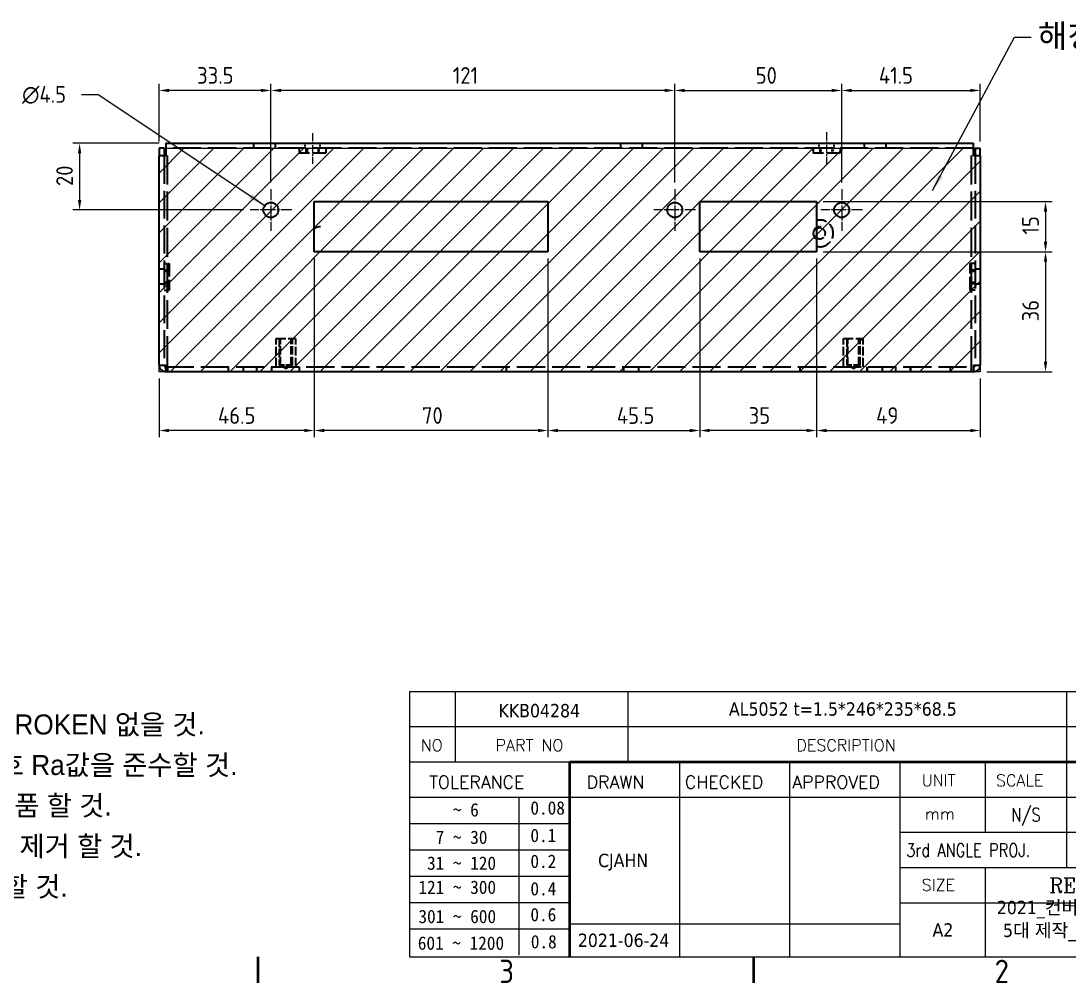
# Model space of a CAD drawing. Header units: millimetres. Extents: x 0 to 1188, y 0 to 840.
# Drawn here: x 671.5 to 985.5, y 12.1 to 300.5 of the extents above; entities that cross this region are included whole.
import ezdxf
from ezdxf.enums import TextEntityAlignment as Align

# ---------------------------------------------------------------- set-up
doc = ezdxf.new("R2010")
doc.units = ezdxf.units.MM
doc.header["$LTSCALE"] = 2
doc.linetypes.add('CHAIN', pattern=[0.35429999999999995, 0.2362, -0.0295, 0.0591, -0.0295])
doc.linetypes.add('DASHED', pattern=[0.2067, 0.1654, -0.0413])
doc.layers.get('0').update_dxf_attribs({"color": 3, "lineweight": 25})
for name, color, linetype, lineweight in [('가려진 것(ISO)', 2, 'DASHED', 35), ('가시적인 것(ISO)', 3, 'Continuous', 40), ('가시적인 좁은 것(ISO)', 3, 'Continuous', 35), ('경계(ISO)', 7, 'Continuous', 50), ('기호(ISO)', 5, 'Continuous', 25), ('스케치 형상(ISO)', 3, 'Continuous', 25), ('제목(ISO)', 5, 'Continuous', 50), ('중심 표식(ISO)', 1, 'Continuous', 25), ('중심선(ISO)', 1, 'Continuous', 25), ('치수(ISO)', 2, 'Continuous', 25), ('해치(ISO)', 7, 'Continuous', 18)]:
    doc.layers.add(name, color=color, linetype=linetype, lineweight=lineweight)
doc.styles.add('HAN_291', font='')
doc.styles.add('ISO Proportional', font='arial.ttf')
doc.styles.add('RC_284', font='ROMANC.shx')
doc.styles.add('RC_287', font='ROMANC.shx')
doc.styles.add('RC_292', font='ROMANC.shx')
doc.styles.add('문자 텍스트_PSTEK_POSCO', font='isocp.shx')
doc.styles.add('치수 텍스트_PSTEK_POSCO', font='isocp.shx')
doc.styles.add('텍스트 스타일198', font='tahoma.ttf')
doc.styles.add('텍스트 스타일333', font='ROMANC.shx', dxfattribs={"width": 0.800000011920929})
doc.styles.get('HAN_291').set_extended_font_data('GulimChe')
doc.dimstyles.new('치수_PSTEK_POSCO', dxfattribs={"dimscale": 2, "dimtxt": 2.5, "dimasz": 1.5, "dimexe": 1, "dimexo": 1, "dimgap": 1, "dimtad": 1, "dimrnd": 1e-08, "dimdsep": 46, "dimtxsty": '치수 텍스트_PSTEK_POSCO', "dimcen": 0.09, "dimdle": 10, "dimclrd": 7, "dimclre": 7, "dimclrt": 2, "dimadec": 1, "dimazin": 2, "dimtfac": 1, "dimtmove": 0, "dimatfit": 3, "dimfxl": 0, "dimtolj": 1, "dimlwd": -1, "dimlwe": -1, "dimarcsym": 0})
doc.dimstyles.new('치수_PSTEK_POSCO$7', dxfattribs={"dimscale": 2, "dimtxt": 2.5, "dimasz": 2.5, "dimexe": 1, "dimexo": 1, "dimgap": 1, "dimtad": 1, "dimrnd": 1e-08, "dimdsep": 46, "dimtxsty": '치수 텍스트_PSTEK_POSCO', "dimcen": 0.09, "dimdle": 10, "dimclrd": 7, "dimclre": 7, "dimclrt": 2, "dimadec": 1, "dimazin": 2, "dimtfac": 1, "dimtmove": 0, "dimatfit": 3, "dimfxl": 0, "dimtolj": 1, "dimlwd": -1, "dimlwe": -1, "dimarcsym": 0})

# ---------------------------------------------------------------- blocks, each defined once
blk = doc.blocks.new('경계 Default Border')
at = {"layer": '경계(ISO)'}
for p, q in [((371.25, 10), (371.25, 6.100000143051147)), ((445.4999923706055, 10), (445.4999923706055, 6.100000143051147))]:
    blk.add_line(p, q, dxfattribs=at)
at = {"layer": '경계(ISO)', "color": 2, "char_height": 3.499999940395355, "attachment_point": 7, "style": '문자 텍스트_PSTEK_POSCO'}
for s, insert in [('3', (407.4049628911206, 6.066626997571438)), ('2', (481.6073627700749, 6.066626997571438))]:
    blk.add_mtext(s, dxfattribs=dict(at, insert=insert))
blk = doc.blocks.new('제목 블록 PSTEK')
at = {"color": 180}
for p, q in [((182.475792979055, 11.79100474011392), (182.4757929790549, 51.56524660363496)), ((182.4757929790549, 51.56524660363496), (372.4757929537551, 51.56524660363496)), ((189.2651435055721, 51.56524660363496), (189.2651435055722, 41.00524660363494)), ((215.2152739891528, 41.00524660363494), (215.2152739891528, 51.56524660363496)), ((280.8758854511282, 51.56524660363496), (280.8758854511282, 41.00524660363494)), ((182.475792979055, 46.2852466036349), (372.4757929537551, 46.28524660363492)), ((182.475792979055, 41.00524660363493), (206.451475290024, 41.00524660363493)), ((222.9401812389276, 11.79100474011392), (222.9401812389276, 41.00524660363494)), ((239.4288871878316, 11.79100474011392), (239.4288871878316, 41.00524660363494)), ((255.9175931367356, 11.79100474011392), (255.9175931367356, 41.00524660363494)), ((268.6918866058747, 41.00524660363494), (268.6918866058747, 30.44524660363498)), ((280.8758854511282, 41.00524660363494), (280.8758854511282, 25.16524660363502)), ((182.475792979055, 35.72524660363497), (206.451475290024, 35.72524660363497)), ((198.8621818849491, 12.02524660363491), (198.8621818849491, 35.72524660363497)), ((206.451475290024, 35.72524660363497), (372.4757929537551, 35.72524660363497)), ((182.475792979055, 31.77524660363492), (206.451475290024, 31.77524660363492)), ((255.917593136736, 30.44524660363498), (372.4757929537552, 30.44524660363501)), ((182.475792979055, 27.82524660363487), (206.451475290024, 27.82524660363487)), ((255.9175931367359, 25.16524660363502), (372.4757929537552, 25.165246603635)), ((268.6918866058744, 25.16524660363502), (268.6918866058744, 11.79100474011392)), ((182.475792979055, 23.87524660363505), (206.451475290024, 23.87524660363505)), ((182.475792979055, 19.92524660363478), (206.451475290024, 19.92524660363478)), ((255.9175931367359, 19.88524660363481), (310.0881549537553, 19.88524660363481)), ((182.475792979055, 15.97524660363496), (206.451475290024, 15.97524660363496)), ((206.451475290024, 16.74100474011396), (255.9175931367359, 16.74100474011396)), ((182.475792979055, 11.79100474011392), (372.4757929537551, 11.79100474011389))]:
    blk.add_line(p, q, dxfattribs=at)
at = {"color": 7, "lineweight": 50}
for p, q in [((206.4514752900237, 11.79100474011392), (206.4514752900237, 41.00524660363494)), ((206.451475290024, 41.00524660363494), (372.4757929537551, 41.00524660363496))]:
    blk.add_line(p, q, dxfattribs=at)
at = {"layer": '제목(ISO)', "lineweight": 18}
blk.add_line((182.475792979055, 35.72500474011393), (182.475792979055, 11.79100474011392), dxfattribs=at)
at = {"color": 2}
for s, height, style, p in [('NO', 1.742399930953979, 'RC_284', (184.135398793432, 42.62317362549192)), ('PART NO', 1.742399930953979, 'RC_284', (195.3359407378685, 42.62317362549192)), ('DESCRIPTION', 1.742399930953979, 'RC_284', (240.4025565652523, 42.62317362549192)), (' TOLERANCE', 1.899999976158142, 'RC_287', (184.0872874387979, 37.00893196870329)), ('DRAWN', 1.899999976158142, 'RC_287', (208.9766620976279, 37.00893196870329)), ('CHECKED', 1.899999976158142, 'RC_287', (223.6856844514997, 37.00893196870329)), ('APPROVED', 1.899999976158142, 'RC_287', (239.7795453577791, 37.00893196870329)), ('UNIT', 1.742399930953979, 'RC_284', (259.1652673287452, 37.34317362549218)), ('SCALE', 1.742399930953979, 'RC_284', (270.2934779252897, 37.34317362549218)), ('    ~ 6', 2.000000029802322, 'HAN_291', (183.7721304966814, 32.8176515608431)), ('0.08', 2.000000029802322, 'HAN_291', (200.5467345600617, 33.09873600004101)), ('mm', 1.742399930953979, 'RC_284', (259.6505418159997, 32.3543089683787)), ('  7 ~ 30', 2.000000029802322, 'HAN_291', (183.7721304966814, 28.70538114822415)), ('0.1', 2.000000029802322, 'HAN_291', (200.5467345600617, 28.98646558742206)), (' 31 ~ 120', 2.000000029802322, 'HAN_291', (183.7721304966814, 24.82628181916237)), ('0.2', 2.000000029802322, 'HAN_291', (200.5467345600617, 25.10736625836028)), ('REFERENCE', 2.178000062704086, 'RC_292', (278.2741065029841, 21.43214925458022)), ('121 ~ 300', 2.000000029802322, 'HAN_291', (183.7721304966814, 21.21401206133254)), ('0.4', 2.000000029802322, 'HAN_291', (200.5467345600617, 20.99509650053045)), ('SIZE', 1.742399930953979, 'RC_284', (259.1652673287452, 21.69497768947366)), ('0.6', 2.000000029802322, 'HAN_291', (200.5467345600617, 17.11599717146868)), ('301 ~ 600', 2.000000029802322, 'HAN_291', (183.7721304966814, 16.83491273227077)), ('601 ~ 1200', 2.000000029802322, 'HAN_291', (183.6802025156883, 12.84759660881125)), ('0.8', 2.000000029802322, 'HAN_291', (200.6097246063884, 13.05732192299702))]:
    blk.add_text(s, height=height, dxfattribs=dict(at, style=style)).set_placement(p)
at = {"color": 7, "style": '텍스트 스타일333', "width": 0.7999999523162842}
blk.add_text('N/S', height=2.000000029802322, dxfattribs=at).set_placement((274.7838860285014, 33.08524660363496), align=Align.MIDDLE_CENTER)
at = {"color": 2, "style": '텍스트 스타일333', "width": 0.7999999523162842}
blk.add_text('3rd ANGLE PROJ.', height=2.000000029802322, dxfattribs=at).set_placement((256.8430306642954, 26.76148381654429))
at = {"layer": '제목(ISO)', "color": 7, "style": '텍스트 스타일198'}
for tag, p in [('4._COLOR_001', (314.3877231694799, 49.65982273256562)), ('질량\\P3;_001', (350.3046145979153, 48.1643332325385)), ('부품_번호_001', (195.7688817100499, 47.68004260673702)), ('설명_001', (230.2834698146157, 47.92245856837096)), ('재질_001', (290.6002202955571, 47.92524659519488)), ("3._Q'TY_001", (312.7051684940307, 47.92188863680521)), ('4._COLOR_002', (318.4070313024109, 46.23594349391411)), ('1._MODEL_NAME_001', (326.2265096999781, 37.52172745615292)), ('제목_001', (335.9123951054868, 32.12134217035067)), ('부품_번호_001', (334.4281219632819, 26.8052465951949)), ('설계자_001', (210.6823963971569, 25.23312566343435)), ('프로젝트_001', (270.410884049407, 18.18077990480271)), ('시트_크기_001', (260.7896290458918, 14.81730632141838)), ('프로젝트_002', (271.3397061834335, 14.75423755037356)), ('작성_날짜_001', (207.6508315629738, 13.26600473167383)), ('프로젝트_003', (288.0278370595504, 11.40492555349606))]:
    blk.add_attdef(tag, p, '', height=2.000000029802322, dxfattribs=at)
for tag, p in [('점검자', (231.1845342133799, 26.23312567187446)), ('엔지니어링_승인자', (247.673240162284, 26.23312567187446)), ('점검_날짜', (231.1845342133799, 14.26600474011394)), ('엔지니어링_승인_날짜', (247.6732401622839, 14.26600474011394))]:
    blk.add_attdef(tag, text='', height=2.000000029802322, dxfattribs=at).set_placement(p, align=Align.MIDDLE_CENTER)
blk = doc.blocks.new('주석-판금')
at = {"layer": '기호(ISO)', "color": 2, "insert": (-40.77821254730225, 16.75847050733864), "char_height": 3.00000011920929, "width": 116.6778124165837, "attachment_point": 1, "line_spacing_factor": 1.2146075963974, "style": 'ISO Proportional'}
blk.add_mtext('\\f굴림|b0|i0;\\H3.0000;1.  일반  모따기 C0.3\\P2.  가공후 CHIPING 및 BROKEN 없을 것.\\P3.  표면조도는 다듬질기호 Ra값을 준수할 것.\\P4.  CLEANING 처리후 납품 할 것.\\P5.  유해한 BURR, 모서리 제거 할 것.\\P6.  후처리:  표제란 참조 할 것.', dxfattribs=at)
blk = doc.blocks.new('*D67')
at = {"layer": 'Defpoints', "color": 0}
for p in [(746.3962994133974, 279.6519866224201), (746.3962994133974, 250.071635052872), (867.3962994133973, 250.071635052872)]:
    blk.add_point(p, dxfattribs=at)
at = {"layer": '치수(ISO)', "color": 7}
for p, q in [((746.3962994133974, 252.071635052872), (746.3962994133974, 281.6519866224201)), ((864.3962994133973, 279.6519866224201), (749.3962994133974, 279.6519866224201)), ((867.3962994133973, 252.071635052872), (867.3962994133973, 281.6519866224201))]:
    blk.add_line(p, q, dxfattribs=at)
for points in [[(749.3962994133974, 280.1519866224201), (749.3962994133974, 279.1519866224201), (746.3962994133974, 279.6519866224201)], [(864.3962994133973, 280.1519866224201), (864.3962994133973, 279.1519866224201), (867.3962994133973, 279.6519866224201)]]:
    blk.add_solid(points, dxfattribs=at)
at = {"layer": '치수(ISO)', "color": 2, "insert": (800.8962994133973, 284.1524787484043), "char_height": 5, "attachment_point": 4, "style": '치수 텍스트_PSTEK_POSCO'}
blk.add_mtext('\\A1;121', dxfattribs=at)
blk = doc.blocks.new('*D68')
at = {"layer": 'Defpoints', "color": 0}
for p in [(712.8962994133964, 279.6519866224201), (712.8962994133964, 262.3216350528719), (746.3962994133974, 250.071635052872)]:
    blk.add_point(p, dxfattribs=at)
at = {"layer": '치수(ISO)', "color": 7}
for p, q in [((712.8962994133964, 264.3216350528719), (712.8962994133964, 281.6519866224201)), ((743.3962994133974, 279.6519866224201), (715.8962994133964, 279.6519866224201)), ((746.3962994133974, 252.071635052872), (746.3962994133974, 281.6519866224201))]:
    blk.add_line(p, q, dxfattribs=at)
for points in [[(715.8962994133964, 280.1519866224201), (715.8962994133964, 279.1519866224201), (712.8962994133964, 279.6519866224201)], [(743.3962994133974, 280.1519866224201), (743.3962994133974, 279.1519866224201), (746.3962994133974, 279.6519866224201)]]:
    blk.add_solid(points, dxfattribs=at)
at = {"layer": '치수(ISO)', "color": 2, "insert": (724.2927460228037, 284.1519866224201), "char_height": 5, "attachment_point": 4, "style": '치수 텍스트_PSTEK_POSCO'}
blk.add_mtext('\\A1;33.5', dxfattribs=at)
blk = doc.blocks.new('*D69')
at = {"layer": 'Defpoints', "color": 0}
for p in [(714.8962994133965, 263.821635052872), (689.0888419479365, 243.821635052872), (740.1462994133974, 243.821635052872)]:
    blk.add_point(p, dxfattribs=at)
at = {"layer": '치수(ISO)', "color": 7}
for p, q in [((712.8962994133965, 263.821635052872), (687.0888419479367, 263.821635052872)), ((689.0888419479367, 260.821635052872), (689.0888419479365, 246.821635052872)), ((738.1462994133974, 243.821635052872), (687.0888419479365, 243.821635052872))]:
    blk.add_line(p, q, dxfattribs=at)
for points in [[(688.5888419479367, 260.821635052872), (689.5888419479367, 260.821635052872), (689.0888419479367, 263.821635052872)], [(688.5888419479365, 246.821635052872), (689.5888419479365, 246.821635052872), (689.0888419479365, 243.821635052872)]]:
    blk.add_solid(points, dxfattribs=at)
at = {"layer": '치수(ISO)', "color": 2, "insert": (684.5883498219523, 251.0061822969665), "char_height": 5, "attachment_point": 4, "rotation": 90, "style": '치수 텍스트_PSTEK_POSCO'}
blk.add_mtext('\\A1;20', dxfattribs=at)
blk = doc.blocks.new('*D70')
at = {"layer": 'Defpoints', "color": 0}
for p in [(917.3962994133973, 279.6519866224201), (867.3962994133973, 250.071635052872), (917.3962994133973, 250.071635052872)]:
    blk.add_point(p, dxfattribs=at)
at = {"layer": '치수(ISO)', "color": 7}
for p, q in [((867.3962994133973, 252.071635052872), (867.3962994133973, 281.6519866224201)), ((870.3962994133973, 279.6519866224201), (914.3962994133973, 279.6519866224201)), ((917.3962994133973, 252.071635052872), (917.3962994133973, 281.6519866224201))]:
    blk.add_line(p, q, dxfattribs=at)
for points in [[(870.3962994133973, 280.1519866224201), (870.3962994133973, 279.1519866224201), (867.3962994133973, 279.6519866224201)], [(914.3962994133973, 280.1519866224201), (914.3962994133973, 279.1519866224201), (917.3962994133973, 279.6519866224201)]]:
    blk.add_solid(points, dxfattribs=at)
at = {"layer": '치수(ISO)', "color": 2, "insert": (891.6443309094602, 284.1519866224201), "char_height": 5, "attachment_point": 4, "style": '치수 텍스트_PSTEK_POSCO'}
blk.add_mtext('\\A1;50', dxfattribs=at)
blk = doc.blocks.new('*D71')
at = {"layer": 'Defpoints', "color": 0}
for p in [(958.8962994133972, 279.6519866224201), (958.8962994133972, 262.3216350528719), (917.3962994133973, 250.071635052872)]:
    blk.add_point(p, dxfattribs=at)
at = {"layer": '치수(ISO)', "color": 7}
for p, q in [((917.3962994133973, 252.071635052872), (917.3962994133973, 281.6519866224201)), ((920.3962994133973, 279.6519866224201), (955.8962994133972, 279.6519866224201)), ((958.8962994133972, 264.3216350528719), (958.8962994133972, 281.6519866224201))]:
    blk.add_line(p, q, dxfattribs=at)
for points in [[(920.3962994133973, 280.1519866224201), (920.3962994133973, 279.1519866224201), (917.3962994133973, 279.6519866224201)], [(955.8962994133972, 280.1519866224201), (955.8962994133972, 279.1519866224201), (958.8962994133972, 279.6519866224201)]]:
    blk.add_solid(points, dxfattribs=at)
at = {"layer": '치수(ISO)', "color": 2, "insert": (928.5427460228041, 284.1519866224201), "char_height": 5, "attachment_point": 4, "style": '치수 텍스트_PSTEK_POSCO'}
blk.add_mtext('\\A1;41.5', dxfattribs=at)
blk = doc.blocks.new('*D72')
at = {"layer": 'Defpoints', "color": 0}
for p in [(759.3962994133973, 231.321635052872), (829.3962994133973, 231.321635052872), (759.3962994133973, 177.725905721112)]:
    blk.add_point(p, dxfattribs=at)
at = {"layer": '치수(ISO)', "color": 7}
for p, q in [((759.3962994133973, 229.321635052872), (759.3962994133973, 175.725905721112)), ((829.3962994133973, 229.321635052872), (829.3962994133973, 175.725905721112)), ((826.3962994133973, 177.725905721112), (762.3962994133973, 177.725905721112))]:
    blk.add_line(p, q, dxfattribs=at)
for points in [[(762.3962994133973, 178.225905721112), (762.3962994133973, 177.225905721112), (759.3962994133973, 177.725905721112)], [(826.3962994133973, 178.225905721112), (826.3962994133973, 177.225905721112), (829.3962994133973, 177.725905721112)]]:
    blk.add_solid(points, dxfattribs=at)
at = {"layer": '치수(ISO)', "color": 2, "insert": (791.6443309094602, 182.225905721112), "char_height": 5, "attachment_point": 4, "style": '치수 텍스트_PSTEK_POSCO'}
blk.add_mtext('\\A1;70', dxfattribs=at)
blk = doc.blocks.new('*D73')
at = {"layer": 'Defpoints', "color": 0}
for p in [(759.3962994133973, 231.321635052872), (712.8962994133964, 195.321635052872), (712.8962994133964, 177.725905721112)]:
    blk.add_point(p, dxfattribs=at)
at = {"layer": '치수(ISO)', "color": 7}
for p, q in [((759.3962994133973, 229.321635052872), (759.3962994133973, 175.725905721112)), ((712.8962994133964, 193.321635052872), (712.8962994133964, 175.725905721112)), ((756.3962994133973, 177.725905721112), (715.8962994133964, 177.725905721112))]:
    blk.add_line(p, q, dxfattribs=at)
for points in [[(715.8962994133964, 178.225905721112), (715.8962994133964, 177.225905721112), (712.8962994133964, 177.725905721112)], [(756.3962994133973, 178.225905721112), (756.3962994133973, 177.225905721112), (759.3962994133973, 177.725905721112)]]:
    blk.add_solid(points, dxfattribs=at)
at = {"layer": '치수(ISO)', "color": 2, "insert": (730.5427460228036, 182.225905721112), "char_height": 5, "attachment_point": 4, "style": '치수 텍스트_PSTEK_POSCO'}
blk.add_mtext('\\A1;46.5', dxfattribs=at)
blk = doc.blocks.new('*D74')
at = {"layer": 'Defpoints', "color": 0}
for p in [(829.3962994133973, 231.321635052872), (874.8962994133973, 231.321635052872), (874.8962994133973, 177.725905721112)]:
    blk.add_point(p, dxfattribs=at)
at = {"layer": '치수(ISO)', "color": 7}
for p, q in [((829.3962994133973, 229.321635052872), (829.3962994133973, 175.725905721112)), ((874.8962994133973, 229.321635052872), (874.8962994133973, 175.725905721112)), ((832.3962994133973, 177.725905721112), (871.8962994133973, 177.725905721112))]:
    blk.add_line(p, q, dxfattribs=at)
for points in [[(832.3962994133973, 178.225905721112), (832.3962994133973, 177.225905721112), (829.3962994133973, 177.725905721112)], [(871.8962994133973, 178.225905721112), (871.8962994133973, 177.225905721112), (874.8962994133973, 177.725905721112)]]:
    blk.add_solid(points, dxfattribs=at)
at = {"layer": '치수(ISO)', "color": 2, "insert": (850.0427460228041, 182.225905721112), "char_height": 5, "attachment_point": 4, "style": '치수 텍스트_PSTEK_POSCO'}
blk.add_mtext('\\A1;45.5', dxfattribs=at)
blk = doc.blocks.new('*D75')
at = {"layer": 'Defpoints', "color": 0}
for p in [(909.8962994133973, 246.321635052872), (909.8962994133973, 231.321635052872), (978.4711056443291, 231.321635052872)]:
    blk.add_point(p, dxfattribs=at)
at = {"layer": '치수(ISO)', "color": 7}
for p, q in [((911.8962994133973, 246.321635052872), (980.4711056443291, 246.3216350528719)), ((978.4711056443291, 243.3216350528719), (978.4711056443291, 234.321635052872)), ((911.8962994133973, 231.321635052872), (980.4711056443291, 231.321635052872))]:
    blk.add_line(p, q, dxfattribs=at)
for points in [[(977.9711056443291, 243.3216350528719), (978.9711056443291, 243.3216350528719), (978.4711056443291, 246.3216350528719)], [(977.9711056443291, 234.321635052872), (978.9711056443291, 234.321635052872), (978.4711056443291, 231.321635052872)]]:
    blk.add_solid(points, dxfattribs=at)
at = {"layer": '치수(ISO)', "color": 2, "insert": (973.9711056443291, 236.4680816622787), "char_height": 5, "attachment_point": 4, "rotation": 90, "style": '치수 텍스트_PSTEK_POSCO'}
blk.add_mtext('\\A1;15', dxfattribs=at)
blk = doc.blocks.new('*D76')
at = {"layer": 'Defpoints', "color": 0}
for p in [(874.8962994133973, 231.321635052872), (909.8962994133973, 231.321635052872), (874.8962994133973, 177.725905721112)]:
    blk.add_point(p, dxfattribs=at)
at = {"layer": '치수(ISO)', "color": 7}
for p, q in [((874.8962994133973, 229.321635052872), (874.8962994133973, 175.725905721112)), ((909.8962994133973, 229.321635052872), (909.8962994133973, 175.725905721112)), ((906.8962994133973, 177.725905721112), (877.8962994133973, 177.725905721112))]:
    blk.add_line(p, q, dxfattribs=at)
for points in [[(877.8962994133973, 178.225905721112), (877.8962994133973, 177.225905721112), (874.8962994133973, 177.725905721112)], [(906.8962994133973, 178.225905721112), (906.8962994133973, 177.225905721112), (909.8962994133973, 177.725905721112)]]:
    blk.add_solid(points, dxfattribs=at)
at = {"layer": '치수(ISO)', "color": 2, "insert": (889.5427460228041, 182.225905721112), "char_height": 5, "attachment_point": 4, "style": '치수 텍스트_PSTEK_POSCO'}
blk.add_mtext('\\A1;35', dxfattribs=at)
blk = doc.blocks.new('*D77')
at = {"layer": 'Defpoints', "color": 0}
for p in [(909.8962994133973, 231.321635052872), (958.8962994133972, 195.321635052872), (958.8962994133972, 177.725905721112)]:
    blk.add_point(p, dxfattribs=at)
at = {"layer": '치수(ISO)', "color": 7}
for p, q in [((909.8962994133973, 229.321635052872), (909.8962994133973, 175.725905721112)), ((958.8962994133972, 193.321635052872), (958.8962994133972, 175.725905721112)), ((912.8962994133973, 177.725905721112), (955.8962994133972, 177.725905721112))]:
    blk.add_line(p, q, dxfattribs=at)
for points in [[(912.8962994133973, 178.225905721112), (912.8962994133973, 177.225905721112), (909.8962994133973, 177.725905721112)], [(955.8962994133972, 178.225905721112), (955.8962994133972, 177.225905721112), (958.8962994133972, 177.725905721112)]]:
    blk.add_solid(points, dxfattribs=at)
at = {"layer": '치수(ISO)', "color": 2, "insert": (927.7173157158928, 182.225905721112), "char_height": 5, "attachment_point": 4, "style": '치수 텍스트_PSTEK_POSCO'}
blk.add_mtext('\\A1;49', dxfattribs=at)
blk = doc.blocks.new('*D78')
at = {"layer": 'Defpoints', "color": 0}
for p in [(909.8962994133973, 231.321635052872), (958.8962994133972, 195.321635052872), (978.4711056443291, 195.3216350528719)]:
    blk.add_point(p, dxfattribs=at)
at = {"layer": '치수(ISO)', "color": 7}
for p, q in [((911.8962994133973, 231.321635052872), (980.4711056443291, 231.321635052872)), ((978.4711056443291, 228.321635052872), (978.4711056443291, 198.3216350528719)), ((960.8962994133972, 195.3216350528719), (980.4711056443291, 195.3216350528719))]:
    blk.add_line(p, q, dxfattribs=at)
for points in [[(977.9711056443291, 228.321635052872), (978.9711056443291, 228.321635052872), (978.4711056443291, 231.321635052872)], [(977.9711056443291, 198.3216350528719), (978.9711056443291, 198.3216350528719), (978.4711056443291, 195.3216350528719)]]:
    blk.add_solid(points, dxfattribs=at)
at = {"layer": '치수(ISO)', "color": 2, "insert": (973.9711056443291, 210.4476193048405), "char_height": 5, "attachment_point": 4, "rotation": 90, "style": '치수 텍스트_PSTEK_POSCO'}
blk.add_mtext('\\A1;36', dxfattribs=at)

msp = doc.modelspace()

# ---------------------------------------------------------------- hatches: boundary and pattern name
at = {"layer": '해치(ISO)'}
h = msp.add_hatch(dxfattribs=at)
h.set_pattern_fill('ANSI31', color=1, scale=50.8, style=0)
h.set_pattern_definition([(45, (0, 0), (-4.490128060534577, 4.490128060534577), [])])
h.paths.add_polyline_path([(958.8962994133972, 262.3216350528719), (958.8962994133972, 195.321635052872), (712.8962994133964, 195.321635052872), (712.8962994133964, 262.3216350528719)])

# ---------------------------------------------------------------- linework, layer by layer
at = {"layer": '가려진 것(ISO)', "ltscale": 1.428422451019287}
for p, q in [((741.1462994133946, 263.821635052872), (741.1462994133946, 262.321635052872)), ((747.6462994133947, 263.821635052872), (747.6462994133947, 262.321635052872)), ((756.6462994133946, 262.321635052872), (756.6462994133946, 263.821635052872)), ((761.1462994133944, 262.321635052872), (761.1462994133944, 263.821635052872)), ((851.1462994133946, 263.821635052872), (851.1462994133946, 262.321635052872)), ((857.6462994133947, 263.821635052872), (857.6462994133947, 262.321635052872)), ((910.6462994133951, 262.321635052872), (910.6462994133951, 263.821635052872)), ((915.1462994133951, 262.321635052872), (915.1462994133951, 263.821635052872)), ((924.1462994133951, 263.821635052872), (924.1462994133951, 262.321635052872)), ((930.6462994133951, 263.821635052872), (930.6462994133951, 262.321635052872)), ((754.8962994133944, 262.321635052872), (754.8962994133944, 260.821635052872)), ((756.8962994133944, 262.321635052872), (756.8962994133944, 260.821635052872)), ((757.2752994133946, 262.321635052872), (757.2752994133946, 260.821635052872)), ((760.5172994133944, 262.321635052872), (760.5172994133944, 260.821635052872)), ((760.8962994133946, 260.821635052872), (760.8962994133946, 262.321635052872)), ((762.8962994133946, 262.321635052872), (762.8962994133946, 260.821635052872)), ((908.8962994133952, 262.321635052872), (908.8962994133952, 260.821635052872)), ((910.8962994133952, 262.321635052872), (910.8962994133952, 260.821635052872)), ((911.2752994133951, 260.821635052872), (911.2752994133951, 262.321635052872)), ((914.5172994133952, 260.821635052872), (914.5172994133952, 262.321635052872)), ((914.8962994133951, 260.821635052872), (914.8962994133951, 262.321635052872)), ((916.8962994133951, 262.321635052872), (916.8962994133951, 260.821635052872)), ((714.3962994133948, 227.821635052872), (715.8962994133948, 227.821635052872)), ((957.3962994133944, 227.821635052872), (955.8962994133949, 227.821635052872)), ((714.3962994133948, 226.071635052872), (712.8962994133947, 226.0716350528719)), ((715.8962994133948, 225.821635052872), (714.3962994133948, 225.821635052872)), ((714.3962994133948, 225.4426350528719), (715.8962994133948, 225.442635052872)), ((957.396299413395, 225.821635052872), (955.8962994133949, 225.821635052872)), ((955.8962994133949, 225.442635052872), (957.396299413395, 225.4426350528719)), ((958.8962994133944, 226.0716350528719), (957.3962994133944, 226.071635052872)), ((714.3962994133948, 221.571635052872), (712.8962994133949, 221.571635052872)), ((714.3962994133948, 222.2006350528719), (715.8962994133948, 222.200635052872)), ((714.3962994133948, 221.821635052872), (715.8962994133948, 221.821635052872)), ((714.3962994133948, 219.821635052872), (715.8962994133948, 219.821635052872)), ((955.8962994133949, 222.200635052872), (957.396299413395, 222.2006350528719)), ((955.8962994133949, 221.821635052872), (957.396299413395, 221.821635052872)), ((957.3962994133946, 219.821635052872), (955.8962994133949, 219.821635052872)), ((958.8962994133944, 221.571635052872), (957.3962994133946, 221.571635052872)), ((715.456959585108, 196.8216350528719), (715.456959585108, 195.321635052872)), ((733.6462994133408, 195.321635052872), (733.6462994133408, 196.8216350528719)), ((738.1462994133408, 195.321635052872), (738.1462994133408, 196.8216350528719)), ((742.1462994133946, 195.321635052872), (742.1462994133946, 196.8216350528719)), ((746.6462994133946, 195.321635052872), (746.6462994133946, 196.8216350528719)), ((754.8962994133893, 196.8216350528719), (754.8962994133893, 195.321635052872)), ((816.8962994133893, 196.8216350528719), (816.8962994133893, 195.321635052872)), ((852.1462994133946, 195.321635052872), (852.1462994133946, 196.8216350528719)), ((856.6462994133946, 195.321635052872), (856.6462994133946, 196.8216350528719)), ((904.8962994133893, 196.8216350528719), (904.8962994133893, 195.321635052872)), ((924.8962994133893, 196.8216350528719), (924.8962994133893, 195.321635052872)), ((925.1462994133952, 195.321635052872), (925.1462994133952, 196.8216350528719)), ((929.6462994133952, 195.321635052872), (929.6462994133952, 196.8216350528719)), ((933.6462994133341, 195.321635052872), (933.6462994133341, 196.8216350528719)), ((937.8962994133647, 196.8216350528719), (937.8962994133647, 195.321635052872)), ((938.1462994133341, 195.321635052872), (938.1462994133341, 196.8216350528719)), ((949.8962994133648, 196.8216350528719), (949.8962994133648, 195.321635052872)), ((956.3356392415483, 195.321635052872), (956.3356392415483, 196.8216350528719))]:
    msp.add_line(p, q, dxfattribs=at)
at = {"layer": '가려진 것(ISO)', "ltscale": 25.45171546936035}
for p, q in [((956.8962994133963, 262.321635052872), (714.8962994133965, 262.321635052872)), ((714.8962994133967, 196.8216350528719), (956.8962994133966, 196.8216350528719))]:
    msp.add_line(p, q, dxfattribs=at)
at = {"layer": '가려진 것(ISO)', "ltscale": 26.2054500579834}
for p, q in [((715.4569595851079, 197.3216350528719), (715.4569595851078, 262.321635052872)), ((956.3356392415482, 197.3216350528719), (956.3356392415482, 262.3216350528718))]:
    msp.add_line(p, q, dxfattribs=at)
at = {"layer": '가려진 것(ISO)', "ltscale": 11.96746158599854}
for p, q in [((762.8962994133946, 260.821635052872), (754.8962994133944, 260.821635052872)), ((916.8962994133954, 260.821635052872), (908.8962994133952, 260.821635052872)), ((715.8962994133948, 227.821635052872), (715.8962994133948, 219.821635052872)), ((955.8962994133949, 219.821635052872), (955.8962994133949, 227.821635052872))]:
    msp.add_line(p, q, dxfattribs=at)
at = {"layer": '가려진 것(ISO)', "ltscale": 25.29833984375}
for p, q in [((714.3962994133963, 260.071635052872), (714.3962994133967, 197.3216350528719)), ((957.3962994133962, 260.0716350528719), (957.3962994133967, 197.3216350528719))]:
    msp.add_line(p, q, dxfattribs=at)
at = {"layer": '가려진 것(ISO)', "ltscale": 8.825976371765137}
for p, q in [((747.9462994133756, 205.321635052872), (753.8462994133756, 205.321635052872)), ((917.9462994133756, 205.321635052872), (923.8462994133756, 205.321635052872))]:
    msp.add_line(p, q, dxfattribs=at)
at = {"layer": '가려진 것(ISO)', "ltscale": 8.094860076904297}
for p, q in [((747.9462994133756, 196.8216350528719), (747.9462994133756, 205.321635052872)), ((753.8462994133756, 196.8216350528719), (753.8462994133756, 205.321635052872)), ((917.9462994133756, 196.8216350528719), (917.9462994133756, 205.321635052872)), ((923.8462994133756, 196.8216350528719), (923.8462994133756, 205.321635052872))]:
    msp.add_line(p, q, dxfattribs=at)
at = {"layer": '가려진 것(ISO)', "ltscale": 7.618686199188232}
for p, q in [((748.8962994133758, 205.321635052872), (748.8962994133758, 197.3216350528719)), ((749.2752994133757, 197.3216350528719), (749.2752994133757, 205.321635052872)), ((752.5172994133757, 197.3216350528719), (752.5172994133757, 205.321635052872)), ((752.8962994133757, 197.3216350528719), (752.8962994133757, 205.321635052872)), ((918.8962994133756, 205.321635052872), (918.8962994133756, 197.3216350528719)), ((919.2752994133757, 197.3216350528719), (919.2752994133757, 205.321635052872)), ((922.5172994133756, 197.3216350528719), (922.5172994133756, 205.321635052872)), ((922.8962994133757, 197.3216350528719), (922.8962994133757, 205.321635052872))]:
    msp.add_line(p, q, dxfattribs=at)
at = {"layer": '가려진 것(ISO)', "ltscale": 0.7478725910186768}
for p, q in [((715.456959585108, 196.8216350528719), (715.4569595851079, 197.3216350528719)), ((956.3356392415483, 196.821635052872), (956.3356392415482, 197.321635052872))]:
    msp.add_line(p, q, dxfattribs=at)
at = {"layer": '가려진 것(ISO)', "ltscale": 5.983680725097656}
for p, q in [((752.8962994133757, 197.3216350528719), (748.8962994133756, 197.3216350528719)), ((922.8962994133757, 197.3216350528719), (918.8962994133756, 197.3216350528719))]:
    msp.add_line(p, q, dxfattribs=at)
at = {"layer": '가려진 것(ISO)', "ltscale": 1.80089795589447}
for p, q in [((750.8962994133756, 196.3476399894283), (749.2752994133757, 197.3216350528719)), ((750.8962994133756, 196.3476399894283), (752.5172994133757, 197.3216350528719)), ((920.8962994133756, 196.3476399894283), (919.2752994133757, 197.3216350528719)), ((920.8962994133756, 196.3476399894283), (922.5172994133756, 197.3216350528719))]:
    msp.add_line(p, q, dxfattribs=at)
at = {"layer": '가려진 것(ISO)', "ltscale": 13.892578125}
msp.add_arc((910.8962994133285, 236.821635052872), 4.000000000000002, 255.5224878140708, 104.4775121859291, dxfattribs=at)
at = {"layer": '가려진 것(ISO)', "ltscale": 1.329629063606262}
msp.add_arc((910.8962994133285, 236.8216350528721), 1.999999999999914, 80.00000000000091, 119.9999999999998, dxfattribs=at)
at = {"layer": '가려진 것(ISO)', "ltscale": 6.90233850479126}
msp.add_arc((910.8962994133285, 236.821635052872), 1.620999999999993, 231.909663193015, 128.0903368069802, dxfattribs=at)
at = {"layer": '가시적인 것(ISO)'}
for p, q in [((714.8962994133965, 263.821635052872), (956.8962994133963, 263.821635052872)), ((714.8962994133965, 263.821635052872), (714.8962994133973, 260.821635052872)), ((956.8962994133972, 260.8216350528719), (956.8962994133963, 263.821635052872)), ((714.3962994133963, 262.3216350528719), (712.8962994133964, 262.3216350528719)), ((712.8962994133964, 262.3216350528719), (712.8962994133964, 260.071635052872)), ((714.3962994133963, 262.3216350528719), (714.3962994133963, 260.071635052872)), ((714.8962994133973, 260.821635052872), (714.8962994133973, 260.071635052872)), ((956.8962994133972, 260.0716350528719), (956.8962994133972, 260.8216350528719)), ((957.396299413396, 262.321635052872), (957.3962994133962, 260.0716350528719)), ((957.396299413396, 262.321635052872), (958.896299413396, 262.321635052872)), ((958.896299413396, 260.0716350528719), (958.896299413396, 262.321635052872)), ((714.8962994133973, 260.071635052872), (712.8962994133974, 260.071635052872)), ((712.8962994133973, 197.3216350528719), (712.8962994133974, 260.071635052872)), ((958.8962994133974, 260.0716350528719), (956.8962994133972, 260.0716350528719)), ((958.8962994133974, 260.0716350528719), (958.8962994133972, 197.3216350528719)), ((759.3962994133973, 231.321635052872), (759.3962994133973, 246.321635052872)), ((759.3962994133973, 246.321635052872), (829.3962994133973, 246.321635052872)), ((829.3962994133973, 246.321635052872), (829.3962994133973, 231.321635052872)), ((874.8962994133973, 231.321635052872), (874.8962994133973, 246.321635052872)), ((874.8962994133973, 246.321635052872), (909.8962994133973, 246.321635052872)), ((909.8962994133973, 246.321635052872), (909.8962994133973, 231.321635052872)), ((829.3962994133973, 231.321635052872), (759.3962994133973, 231.321635052872)), ((909.8962994133973, 231.321635052872), (874.8962994133973, 231.321635052872)), ((712.8962994133973, 197.3216350528719), (714.8962994133973, 197.3216350528719)), ((714.8962994133967, 195.321635052872), (714.8962994133973, 197.3216350528719)), ((956.8962994133966, 195.321635052872), (714.8962994133967, 195.321635052872)), ((956.8962994133972, 197.3216350528719), (958.8962994133972, 197.3216350528719)), ((956.8962994133972, 197.3216350528719), (956.8962994133966, 195.3216350528719))]:
    msp.add_line(p, q, dxfattribs=at)
for centre in [(746.3962994133974, 243.821635052872), (867.3962994133974, 243.821635052872), (917.3962994133974, 243.821635052872)]:
    msp.add_circle(centre, 2.25, dxfattribs=at)
for centre, radius, start, end in [((714.8962994133967, 197.3216350528719), 1.999999999999957, 180, 270), ((714.8962994133967, 197.3216350528719), 0.4999999999999716, 180, 270), ((956.8962994133966, 197.3216350528719), 1.999999999999997, 270, 0), ((956.8962994133966, 197.321635052872), 0.5000000000000249, 270, 0)]:
    msp.add_arc(centre, radius, start, end, dxfattribs=at)
at = {"layer": '가시적인 좁은 것(ISO)'}
for centre, radius, start, end in [((760.8962994133285, 236.8216350528718), 1.999999999999987, 80.00000000000544, 138.5903778907315), ((910.8962994133285, 236.821635052872), 2.000000000000016, 120.0000000000023, 240.0000000000018)]:
    msp.add_arc(centre, radius, start, end, dxfattribs=at)
at = {"layer": '스케치 형상(ISO)'}
for p, q in [((712.8962994133964, 262.3216350528719), (958.8962994133974, 262.3216350528719)), ((712.8962994133964, 195.321635052872), (712.8962994133964, 262.3216350528719)), ((958.8962994133972, 262.3216350528719), (958.8962994133972, 195.321635052872)), ((958.8962994133972, 195.321635052872), (712.8962994133963, 195.321635052872))]:
    msp.add_line(p, q, dxfattribs=at)
at = {"layer": '중심 표식(ISO)', "linetype": 'CHAIN', "ltscale": 6.9449462890625}
for p, q in [((746.3962994133974, 250.071635052872), (746.3962994133974, 237.571635052872)), ((867.3962994133973, 250.071635052872), (867.3962994133973, 237.571635052872)), ((917.3962994133973, 250.071635052872), (917.3962994133973, 237.571635052872)), ((752.6462994133974, 243.821635052872), (740.1462994133974, 243.821635052872)), ((873.6462994133973, 243.821635052872), (861.1462994133973, 243.821635052872)), ((923.6462994133973, 243.821635052872), (911.1462994133973, 243.821635052872))]:
    msp.add_line(p, q, dxfattribs=at)
at = {"layer": '중심선(ISO)', "linetype": 'CHAIN', "ltscale": 5.26201057434082}
msp.add_line((912.8962994133951, 267.1264840131081), (912.8962994133951, 257.655506040605), dxfattribs=at)
at = {"layer": '중심선(ISO)', "linetype": 'CHAIN', "ltscale": 5.120338439941406}
msp.add_line((758.8962994133944, 266.8714963716795), (758.8962994133944, 257.6555062676669), dxfattribs=at)

# ---------------------------------------------------------------- block references
at = {"xscale": 2, "yscale": 2, "zscale": 2}
for name, p in [('경계 Default Border', (0, 0)), ('주석-판금', (665.600051775399, 71.26157168722727))]:
    msp.add_blockref(name, p, dxfattribs=at)
ref = msp.add_blockref('제목 블록 PSTEK', (423.0484140924897, -3.58200948022779), dxfattribs=dict(xscale=2, yscale=2, zscale=2))
ref.add_attrib('설계자_001', 'CJAHN', (844.4132068868036, 46.8842418466409), dxfattribs={"layer": '제목(ISO)', "color": 7, "height": 4.000000059604645, "style": '텍스트 스타일198'})
ref.add_attrib('프로젝트_001', '2021_컨버터_DC 1.5kW 집진기', (963.8701821913036, 32.77955032937763), dxfattribs={"layer": '제목(ISO)', "color": 7, "height": 4.000000059604645, "style": '텍스트 스타일198'})
ref.add_attrib('시트_크기_001', 'A2', (944.6276721842731, 26.05260316260896), dxfattribs={"layer": '제목(ISO)', "color": 7, "height": 4.000000059604645, "style": '텍스트 스타일198'})
ref.add_attrib('작성_날짜_001', '2021-06-24', (838.3500772184373, 22.94999998311987), dxfattribs={"layer": '제목(ISO)', "color": 7, "height": 4.000000059604645, "style": '텍스트 스타일198'})
ref.add_attrib('설명_001', 'AL5052 t=1.5*246*235*68.5', (883.6153537217211, 92.26290765651414), dxfattribs={"layer": '제목(ISO)', "color": 7, "height": 4.000000059604645, "style": '텍스트 스타일198'})
ref.add_attrib('부품_번호_001', 'KKB04284', (814.5861775125894, 91.77807573324625), dxfattribs={"layer": '제목(ISO)', "color": 7, "height": 4.000000059604645, "style": '텍스트 스타일198'})
ref.add_attrib('프로젝트_002', '5대 제작_NWL퍼시픽_KC연구', (965.7278264593565, 25.92646562051933), dxfattribs={"layer": '제목(ISO)', "color": 7, "height": 4.000000059604645, "style": '텍스트 스타일198'})

# ---------------------------------------------------------------- texts
at = {"layer": '기호(ISO)', "color": 2, "insert": (976.175512566491, 295.6229518380262), "char_height": 6.99999988079071, "width": 95.77234268188477, "attachment_point": 4, "style": '치수 텍스트_PSTEK_POSCO'}
msp.add_mtext('{\\fISOCP|b0|i0;\\H7.0000;해칭면만 도장 할 것}', dxfattribs=at)
at = {"layer": '기호(ISO)', "color": 2, "insert": (671.8658666948676, 278.2999830575651), "char_height": 5, "width": 15.75931467413909, "attachment_point": 4, "line_spacing_factor": 0.4375, "style": '치수 텍스트_PSTEK_POSCO'}
msp.add_mtext('{\\fAIGDT|b0|i0;\\H5.0000;n\\fisocp|b0|i0;\\H5.0000;4.5}', dxfattribs=at)

# ---------------------------------------------------------------- dimensions: what is measured, and where the dimension line sits
at = {"layer": '치수(ISO)', "color": 7}
for base, p1, p2, angle, picture, middle in [((712.8962994133964, 279.6519866224201), (746.3962994133974, 250.071635052872), (712.8962994133964, 262.3216350528719), 180, '*D68', (729.646299413397, 279.6519866224201)), ((746.3962994133974, 279.6519866224201), (867.3962994133973, 250.071635052872), (746.3962994133974, 250.071635052872), 180, '*D67', (804.3962994133973, 279.6519866224201)), ((917.3962994133973, 279.6519866224201), (867.3962994133973, 250.071635052872), (917.3962994133973, 250.071635052872), 180, '*D70', (894.3962994133973, 279.6519866224201)), ((958.8962994133972, 279.6519866224201), (917.3962994133973, 250.071635052872), (958.8962994133972, 262.3216350528719), 180, '*D71', (933.6462994133973, 279.6519866224201)), ((689.0888419479365, 243.821635052872), (714.8962994133965, 263.821635052872), (740.1462994133974, 243.821635052872), 270, '*D69', (689.0888419479365, 253.821635052872)), ((978.4711056443291, 231.321635052872), (909.8962994133973, 246.321635052872), (909.8962994133973, 231.321635052872), 90, '*D75', (978.4711056443291, 238.821635052872)), ((759.3962994133973, 177.725905721112), (829.3962994133973, 231.321635052872), (759.3962994133973, 231.321635052872), 180, '*D72', (794.3962994133973, 177.725905721112)), ((874.8962994133973, 177.725905721112), (829.3962994133973, 231.321635052872), (874.8962994133973, 231.321635052872), 180, '*D74', (855.6462994133973, 177.725905721112)), ((874.8962994133973, 177.725905721112), (909.8962994133973, 231.321635052872), (874.8962994133973, 231.321635052872), 180, '*D76', (892.3962994133973, 177.725905721112)), ((958.8962994133972, 177.725905721112), (909.8962994133973, 231.321635052872), (958.8962994133972, 195.321635052872), 180, '*D77', (930.8962994133972, 177.725905721112)), ((978.4711056443291, 195.3216350528719), (909.8962994133973, 231.321635052872), (958.8962994133972, 195.321635052872), 90, '*D78', (978.4711056443291, 213.321635052872))]:
    dim = msp.add_linear_dim(base=base, p1=p1, p2=p2, angle=angle, dimstyle='치수_PSTEK_POSCO', override={"dimdec": 2, "dimtp": 0, "dimtm": -0, "dimtdec": 2, "dimtofl": 0, "dimatfit": 1}, dxfattribs=at)
    dim.commit()
    dim.dimension.update_dxf_attribs({"geometry": picture, "text_midpoint": middle, "dimtype": 160})
dim = msp.add_linear_dim(base=(712.8962994133964, 177.725905721112), p1=(759.3962994133973, 231.321635052872), p2=(712.8962994133964, 195.321635052872), dimstyle='치수_PSTEK_POSCO', override={"dimdec": 2, "dimtp": 0, "dimtm": -0, "dimtdec": 2, "dimtofl": 0, "dimatfit": 1}, dxfattribs=at)
dim.commit()
dim.dimension.update_dxf_attribs({"geometry": '*D73', "text_midpoint": (736.1462994133968, 177.725905721112), "dimtype": 160})

# ---------------------------------------------------------------- leaders
at = {"layer": '기호(ISO)', "color": 7, "annotation_type": 0, "has_hookline": 1}
for points, hookline_direction, text_width in [([(944.6189672221251, 249.625666028099), (969.175512566491, 295.6229518380262), (974.175512566491, 295.6229518380262)], 0, 83.41008253279142), ([(744.5475322686873, 245.1040390627849), (694.6251813690066, 278.2999830575651), (689.6251813690066, 278.2999830575651)], 1, 14.6246012148913)]:
    msp.add_leader(points, dimstyle='치수_PSTEK_POSCO$7', override={"dimtad": 0}, dxfattribs=dict(at, hookline_direction=hookline_direction, text_width=text_width))

doc.saveas('drawing.dxf')
